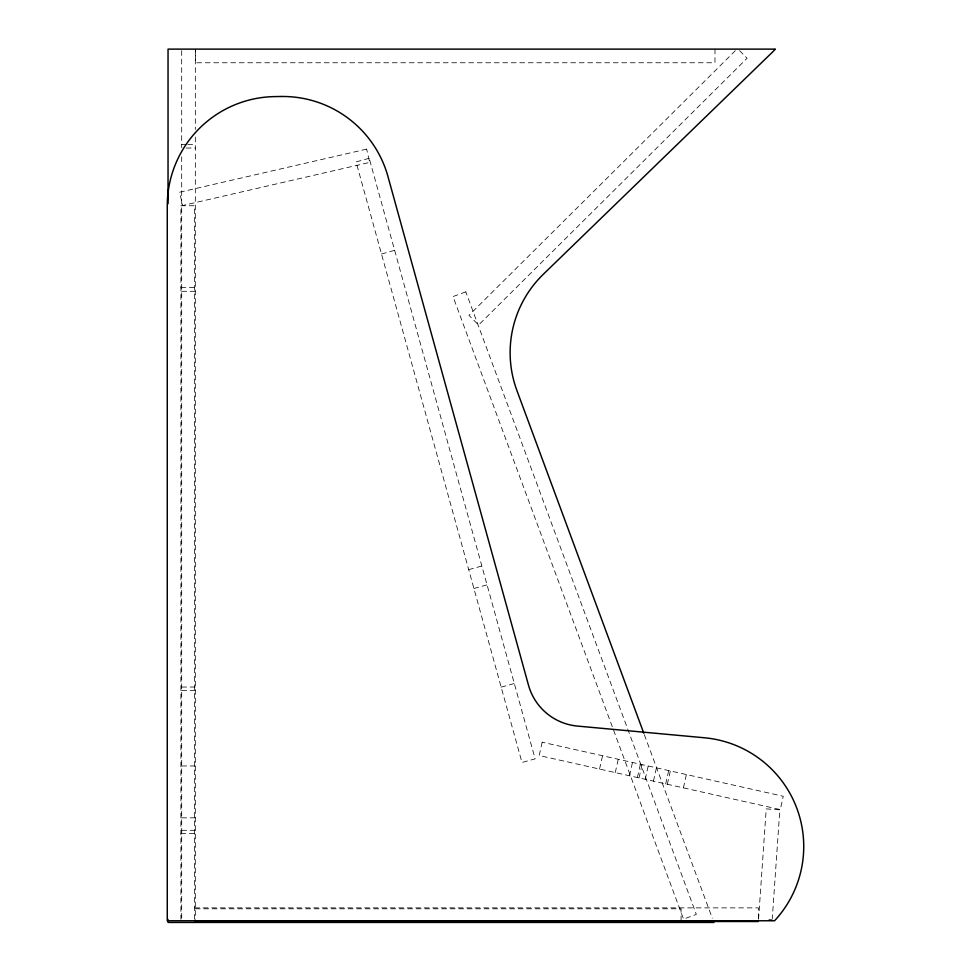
<?xml version="1.0" encoding="UTF-8"?>
<svg xmlns="http://www.w3.org/2000/svg" width="971" height="971" viewBox="0 0 971 971"><rect width="100%" height="100%" fill="white"/><g stroke="black" fill="none" stroke-linecap="round" stroke-linejoin="round"><path stroke-width="0.73" stroke-dasharray="4.86 3.64" d="M758.557 919.246L766.216 808.879L779.834 809.826L772.273 918.675M599.544 769.056L602.53 755.741M615.262 772.576L618.248 759.261M629.499 775.78L632.485 762.466M637.389 777.54L640.375 764.226M639.052 777.917L642.037 764.602M645.217 779.3L648.203 765.985M653.447 781.145L656.432 767.83M665.681 783.888L668.667 770.573M667.344 784.265L670.33 770.95M683.402 787.857L686.388 774.542M735.326 50.686L468.957 315.344L478.569 325.03L747.1 58.236L737.475 48.55M381.494 253.977L394.639 250.336M468.702 569.649L481.859 566.008M473.909 588.499L487.066 584.858M501.17 687.14L514.327 683.511M181.686 144.643L186.238 144.643M187.743 144.643L195.329 144.643M186.238 148.029L195.329 148.029M180.909 287.61L194.552 287.61M181.686 291.312L195.329 291.312M181.686 687.043L195.329 687.043M181.686 690.466L195.329 690.466M181.686 765.973L195.329 765.973M181.686 817.837L195.329 817.837M181.686 830.314L195.329 830.314M180.909 833.446L194.552 833.446M194.698 907.873L758.375 907.873L758.375 921.515M195.329 908.807L681.072 908.807L681.072 922.45M644.356 734.731L712.289 918.178M714.984 49.12L714.984 62.763L195.389 62.763L195.389 49.12M195.329 50.638L195.329 129.483M195.329 137.057L195.329 919.416M194.552 919.258L194.552 205.743L180.909 205.743L180.909 919.258M181.686 50.638L181.686 147.677M181.686 156.768L181.686 919.416M542.17 742.208L539.196 755.523L780.283 809.583L783.269 796.269L542.17 742.208M465.813 291.846L453.02 296.58L683.535 919.124L696.328 914.391L465.813 291.846M369.198 158.273L356.054 161.902L521.985 762.478L535.13 758.849L369.198 158.273M366.637 149.121L179.599 192.222L182.657 205.524L369.696 162.412L366.637 149.121"/><path stroke-width="1.46" d="M194.698 921.515L758.375 921.515M713.867 922.45L168.044 922.45L168.044 919.416M769.141 919.974L772.163 920.192M643.834 733.311L516.924 390.573A109.165 109.165 0 0 1 543.311 274.283L771.326 53.235A109.165 109.165 0 0 0 775.356 49.12L168.044 49.12L168.044 203.776M281.25 96.493L274.939 96.59A109.165 109.165 0 0 0 167.267 205.743L167.267 920.763L774.579 920.763A109.165 109.165 0 0 0 704.594 737.79L577.466 726.077A56.184 56.184 0 0 1 528.467 685.089L387.975 176.588A109.165 109.165 0 0 0 281.25 96.493"/></g></svg>
